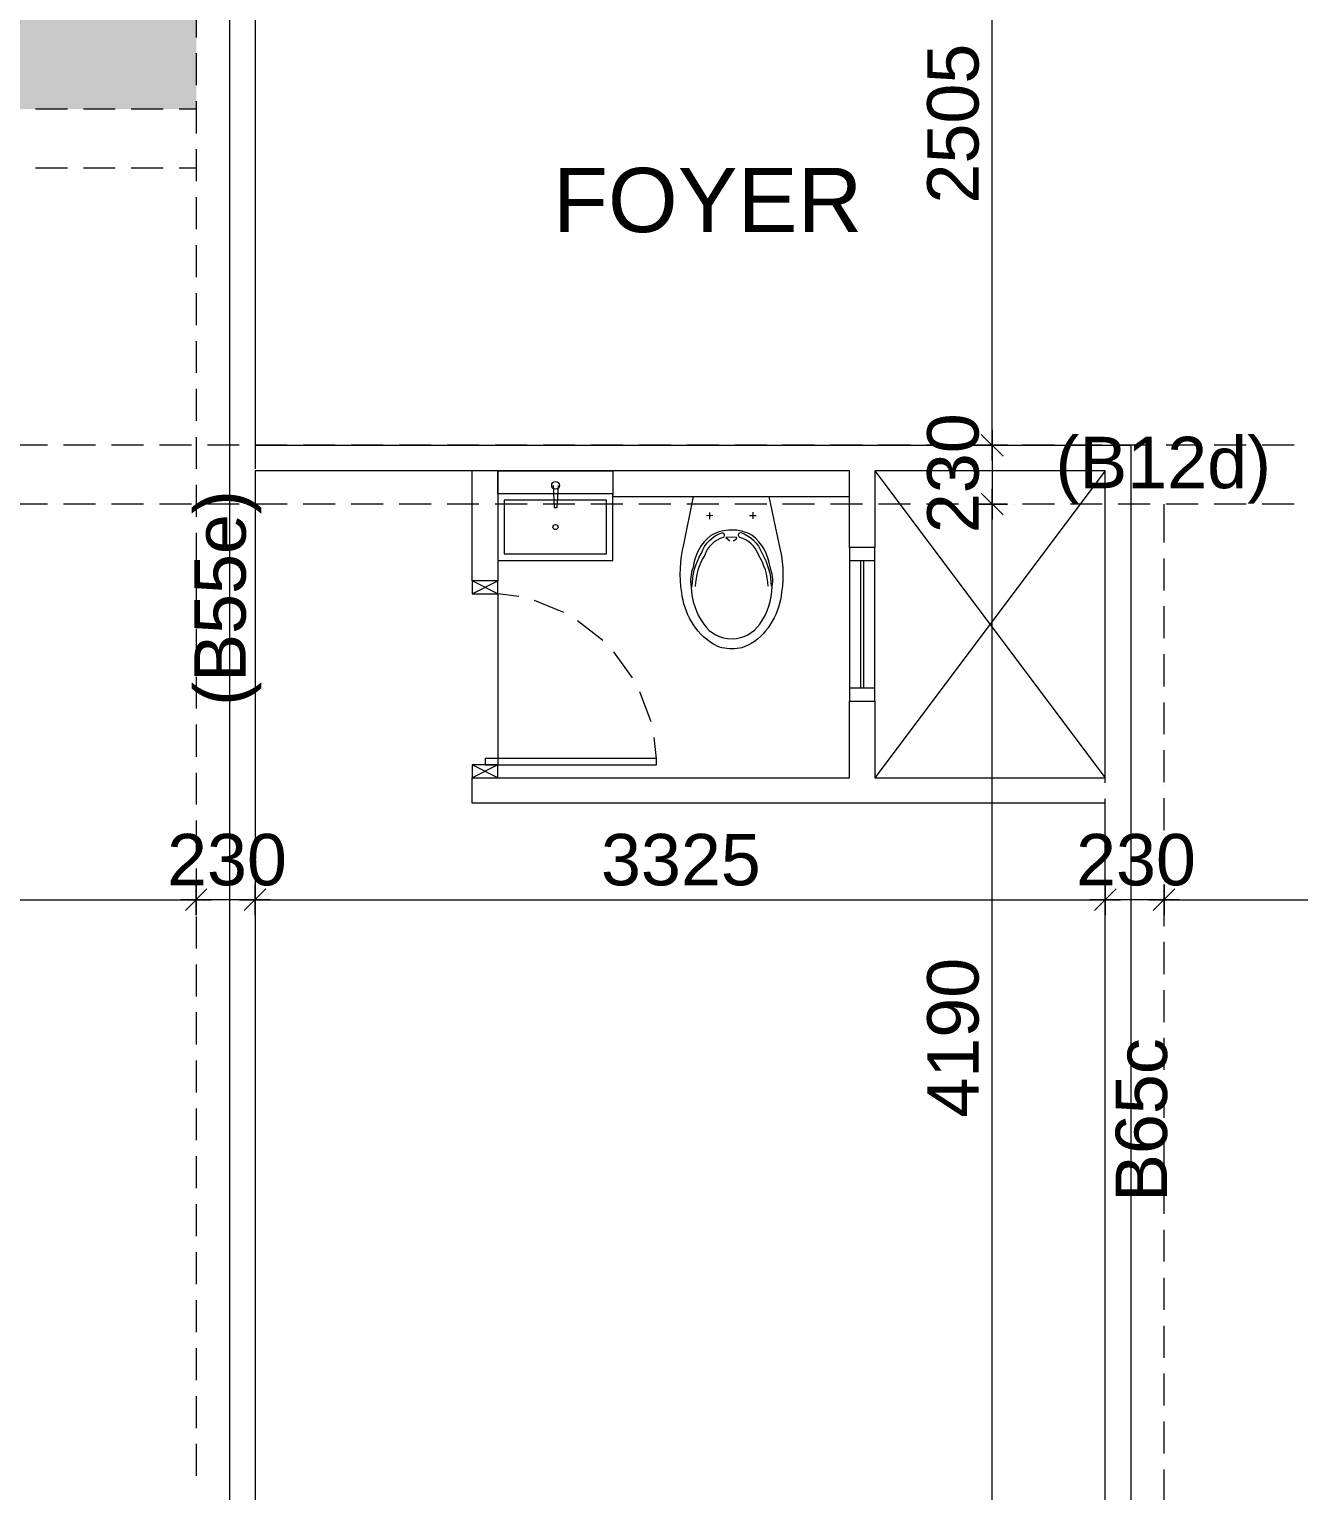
# Model space of a CAD drawing. Header units: millimetres. Extents: x -1303 to 98744, y -1303 to 90097.
# Drawn here: x 21751 to 26716, y 25519 to 31234 of the extents above; entities that cross this region are included whole.
import ezdxf

# ---------------------------------------------------------------- set-up
doc = ezdxf.new("R2010")
doc.units = ezdxf.units.MM
doc.layers.add('PDF_Geometry', color=7, linetype='Continuous')
doc.layers.add('PDF_Text', color=7, linetype='Continuous')
doc.layers.add('PDF_Solid Fills', color=192, linetype='Continuous', true_color=0xc2c0c0c0)
doc.styles.add('PDF ArialMT', font='arial.ttf')

msp = doc.modelspace()

# ---------------------------------------------------------------- hatches: boundary and pattern name
at = {"layer": 'PDF_Solid Fills', "true_color": 0x0000b2}
h = msp.add_hatch(color=33, dxfattribs=at)
h.paths.add_polyline_path([(22404.2843, 31942.72087), (22404.2843, 32112.74047), (19209.26177, 32112.74047), (19209.26177, 30922.67974), (22404.2843, 30922.67974), (22404.2843, 31642.7072), (21409.2932, 31642.7072), (21409.2932, 31942.72087)], flags=0)
h.paths.add_polyline_path([(11529.29261, 29607.70354), (11529.29261, 32397.68983), (12814.30857, 32397.68983), (12814.30857, 29607.70354)], flags=0)
h.paths.add_polyline_path([(12814.30857, 32627.71257), (12814.30857, 34142.75024), (8234.23832, 34142.75024), (8234.23832, 32627.71257)], flags=0)
h.paths.add_polyline_path([(12814.30857, 22167.74491), (12814.30857, 24957.72913), (11529.29261, 24957.72913), (11529.29261, 22167.74491)], flags=0)
h.paths.add_polyline_path([(8234.23832, 21937.72009), (8234.23832, 20422.68242), (12814.30857, 20422.68242), (12814.30857, 21937.72009)], flags=0)
h.paths.add_polyline_path([(21869.25605, 23642.75499), (21869.25605, 22452.69219), (19209.26177, 22452.69219), (19209.26177, 23642.75499)], flags=0)
h.paths.add_polyline_path([(23229.25373, 22452.69219), (23229.25373, 23642.75499), (25959.23687, 23642.75499), (25959.23687, 22452.69219)], flags=0)
h.paths.add_polyline_path([(32354.27376, 21952.6997), (32354.27376, 20422.68242), (36934.25928, 20422.68242), (36934.25928, 21952.6997)], flags=0)
h.paths.add_polyline_path([(33639.29074, 24957.72913), (33639.29074, 22182.72451), (32354.27376, 22182.72451), (32354.27376, 24957.72913)], flags=0)
h.paths.add_polyline_path([(26964.2984, 30922.67974), (26964.2984, 32112.74047), (30159.32092, 32112.74047), (30159.32092, 30922.67974)], flags=0)
h.paths.add_polyline_path([(28349.2614, 32342.68057), (28349.2614, 33242.7154), (27564.23691, 33242.7154), (27564.23691, 32342.68057)], flags=0)
h.paths.add_polyline_path([(40634.2682, 32627.71257), (40634.2682, 34142.75024), (36554.27309, 34142.75024), (36554.27309, 32627.71257)], flags=0)
h.paths.add_polyline_path([(36554.27309, 29607.70354), (36554.27309, 32397.68983), (37839.28802, 32397.68983), (37839.28802, 29607.70354)], flags=0)
h.paths.add_polyline_path([(41994.26382, 34142.75024), (41994.26382, 32627.71257), (46074.25892, 32627.71257), (46074.25892, 34142.75024)], flags=0)
h.paths.add_polyline_path([(46074.25892, 32397.68983), (46074.25892, 29607.70354), (44789.244, 29607.70354), (44789.244, 32397.68983)], flags=0)
h.paths.add_polyline_path([(45694.27273, 20422.68242), (45694.27273, 21952.6997), (50274.26033, 21952.6997), (50274.26033, 20422.68242)], flags=0)
h.paths.add_polyline_path([(48989.24127, 22182.72451), (48989.24127, 24957.72913), (50274.26033, 24957.72913), (50274.26033, 22182.72451)], flags=0)
h.paths.add_polyline_path([(52469.2958, 32112.74047), (52469.2958, 30922.67974), (55664.23361, 30922.67974), (55664.23361, 32112.74047)], flags=0)
h.paths.add_polyline_path([(55064.29717, 32342.68057), (55064.29717, 33242.7154), (54439.30655, 33242.7154), (54439.30655, 32342.68057)], flags=0)
h.paths.add_polyline_path([(63419.27024, 30922.67974), (63419.27024, 32112.74047), (60524.25933, 32112.74047), (60524.25933, 31222.69135), (60224.24978, 31222.69135), (60224.24978, 30922.67974)], flags=0)
h.paths.add_polyline_path([(60819.28118, 23642.75499), (60819.28118, 22452.69219), (63419.27024, 22452.69219), (63419.27024, 23642.75499)], flags=0)
h.paths.add_polyline_path([(56669.29721, 23642.75499), (56669.29721, 22452.69219), (59359.2507, 22452.69219), (59359.2507, 23642.75499)], flags=0)
h.paths.add_polyline_path([(71099.24354, 29607.70354), (71099.24354, 32397.68983), (69814.31126, 32397.68983), (69814.31126, 29607.70354)], flags=0)
h.paths.add_polyline_path([(71099.24354, 22167.74491), (71099.24354, 24957.72913), (69814.31126, 24957.72913), (69814.31126, 22167.74491)], flags=0)
h.paths.add_polyline_path([(69814.31126, 21937.72009), (69814.31126, 20422.68242), (74394.29472, 20422.68242), (74394.29472, 21937.72009)], flags=0)
h.paths.add_polyline_path([(69814.31126, 34142.75024), (69814.31126, 32627.71257), (74394.29472, 32627.71257), (74394.29472, 34142.75024)], flags=0)

# ---------------------------------------------------------------- linework, layer by layer
at = {"layer": 'PDF_Geometry', "color": 9, "lineweight": 0, "true_color": 0xc0c0c0}
for points in [[(22633.96819, 37062.47235), (22633.96819, 29607.44939), (26058.93082, 29607.44939), (26058.93082, 25187.24567), (32353.68076, 25187.24567), (32353.68076, 18282.31322), (32253.81946, 18282.31322), (32253.81946, 25087.3823), (30806.65286, 25087.3823), (30806.65286, 24456.89158), (30705.94236, 24456.89158), (30806.65286, 24406.95886)], [(20734.03308, 32527.1715), (20734.03308, 31942.38202), (21308.66949, 31942.38202), (21308.66949, 31542.08348), (22534.10689, 31542.08348), (22534.10689, 23742.61629), (21999.24599, 23742.61629), (22534.10689, 23742.61629)], [(25959.06745, 18282.31322), (25959.06745, 28207.6762), (23483.65088, 28207.6762), (23483.65088, 28307.53958), (24958.74568, 28307.53958), (24958.74568, 28607.12763), (25058.60698, 28607.12763), (25058.60698, 28307.53958), (25959.06745, 28307.53958), (25959.06745, 29507.58809), (25058.60698, 29507.58809), (25058.60698, 29207.15292), (24958.74568, 29207.15292), (24958.74568, 29507.58809), (22633.96819, 29507.58809), (22633.96819, 23742.61629)], [(23583.51426, 29507.58809), (23583.51426, 29077.66918), (23483.65088, 29077.66918), (23483.65088, 29507.58809)], [(23583.51426, 29417.03273), (23583.51426, 29507.58809), (24033.74345, 29507.58809), (24033.74345, 29417.03273)], [(25959.06745, 29507.58809), (25058.60698, 28307.53958)], [(25058.60698, 29507.58809), (25959.06745, 28307.53958)], [(23800.16485, 29450.03953), (23804.39634, 29364.56278), (23816.24573, 29364.56278), (23820.47721, 29450.03953)], [(24424.73191, 29332.40311), (24399.34302, 29331.55806)], [(24412.03747, 29345.09755), (24412.03747, 29318.86361)], [(24567.75515, 29332.40311), (24593.99116, 29332.40311)], [(24580.44959, 29345.94468), (24581.29672, 29319.70866)], [(24496.66709, 29275.70167), (24496.66709, 29275.70167)], [(24496.66709, 29275.70167), (24496.66709, 29275.70167)], [(24503.43788, 29234.23398), (24516.97737, 29241.00477), (24518.67163, 29246.0813), (24496.66709, 29248.62061), (24474.66256, 29246.0813), (24490.74343, 29234.23398)], [(24496.66709, 29248.62061), (24496.66709, 29248.62061)], [(25002.75267, 28657.06035), (25002.75267, 29157.2202)], [(25014.59999, 28657.06035), (25014.59999, 29157.2202)], [(23483.65088, 29026.8914), (23583.51426, 29077.66918)], [(23583.51426, 29026.8914), (23483.65088, 29077.66918)], [(23665.60458, 29015.88913), (23583.51426, 29026.8914), (23583.51426, 28357.47023), (23483.65088, 28307.53958)], [(23841.63462, 28953.26404), (23726.53749, 28999.81033)], [(23993.96794, 28844.09058), (23895.79675, 28921.10437)], [(24498.35927, 28850.01424), (24498.35927, 28850.01424)], [(24499.2064, 28811.08585), (24499.2064, 28811.08585)], [(24499.2064, 28811.08585), (24499.2064, 28811.08585)], [(24500.05145, 28850.01424), (24500.05145, 28850.01424)], [(24110.75517, 28698.52804), (24037.12781, 28799.23646)], [(24182.69035, 28525.88443), (24139.53049, 28642.67165)], [(24203.84776, 28382.01406), (24195.38479, 28464.94944)], [(23583.51426, 28307.53958), (23483.65088, 28357.47023)]]:
    msp.add_lwpolyline(points, dxfattribs=at)
at = {"layer": 'PDF_Geometry', "color": 122, "lineweight": 0, "true_color": 0x00b88a}
for points in [[(25516.45409, 29647.22698), (25516.45409, 29626.91462), (25516.45409, 32092.17605), (25516.45409, 32072.71082)], [(25516.45409, 29607.44939), (25516.45409, 29377.25722)], [(25516.45409, 25227.02118), (25516.45409, 25207.55595), (25516.45409, 29356.94694), (25516.45409, 29337.48171)], [(19248.78314, 27830.22724), (19228.47286, 27830.22724), (22383.46574, 27830.22724), (22364.00051, 27830.22724)], [(22633.96819, 27830.22724), (22403.77602, 27830.22724)], [(22673.74577, 27830.22724), (22653.43342, 27830.22724), (25938.7551, 27830.22724), (25918.44481, 27830.22724)], [(26189.25962, 27830.22724), (25959.06745, 27830.22724)], [(26229.03513, 27830.22724), (26208.72485, 27830.22724), (28328.69698, 27830.22724), (28309.23176, 27830.22724)]]:
    msp.add_lwpolyline(points, dxfattribs=at)
at = {"layer": 'PDF_Geometry', "color": 157, "lineweight": 0, "true_color": 0x3f5f7f}
for points in [[(22403.77602, 31327.12506), (22403.77602, 31201.8728)], [(22633.96819, 31327.12506), (22633.96819, 31201.8728)], [(22403.77602, 31140.09275), (22403.77602, 31014.84049)], [(22633.96819, 31140.09275), (22633.96819, 31014.84049)], [(21774.97748, 30922.59503), (21900.22975, 30922.59503)], [(21962.85691, 30922.59503), (22087.26205, 30922.59503)], [(22149.88714, 30922.59503), (22275.1394, 30922.59503)], [(22337.7645, 30922.59503), (22403.77602, 30922.59503)], [(22403.77602, 30952.2154), (22403.77602, 30826.96314)], [(22633.96819, 30952.2154), (22633.96819, 30826.96314)], [(22403.77602, 30765.18309), (22403.77602, 30639.93083)], [(22633.96819, 30765.18309), (22633.96819, 30639.93083)], [(21774.97748, 30692.40286), (21900.22975, 30692.40286)], [(21962.85691, 30692.40286), (22087.26205, 30692.40286)], [(22149.88714, 30692.40286), (22275.1394, 30692.40286)], [(22337.7645, 30692.40286), (22403.77602, 30692.40286)], [(22403.77602, 30577.30574), (22403.77602, 30452.05348)], [(22633.96819, 30577.30574), (22633.96819, 30452.05348)], [(22403.77602, 30389.42838), (22403.77602, 30265.02325)], [(22633.96819, 30389.42838), (22633.96819, 30265.02325)], [(22403.77602, 30202.39608), (22403.77602, 30077.14382)], [(22633.96819, 30202.39608), (22633.96819, 30077.14382)], [(22403.77602, 30014.51872), (22403.77602, 29890.11359)], [(22633.96819, 30014.51872), (22633.96819, 29890.11359)], [(22403.77602, 29827.48642), (22403.77602, 29702.23623)], [(22633.96819, 29827.48642), (22633.96819, 29702.23623)], [(21822.3709, 29607.44939), (21697.96577, 29607.44939)], [(22010.24826, 29607.44939), (21884.996, 29607.44939)], [(22197.28056, 29607.44939), (22072.87543, 29607.44939)], [(22385.15792, 29607.44939), (22259.90566, 29607.44939)], [(22403.77602, 29639.60907), (22403.77602, 29515.20393)], [(22572.19022, 29607.44939), (22447.78301, 29607.44939)], [(22633.96819, 29639.60907), (22633.96819, 29515.20393)], [(22760.06758, 29607.44939), (22634.81532, 29607.44939)], [(22947.94493, 29607.44939), (22822.69267, 29607.44939)], [(23134.97724, 29607.44939), (23009.72498, 29607.44939)], [(23322.85459, 29607.44939), (23197.60233, 29607.44939)], [(23509.88482, 29607.44939), (23385.47969, 29607.44939)], [(23697.76425, 29607.44939), (23572.51199, 29607.44939)], [(23884.79448, 29607.44939), (23760.38935, 29607.44939)], [(24072.67184, 29607.44939), (23947.42165, 29607.44939)], [(24259.70414, 29607.44939), (24135.299, 29607.44939)], [(24447.5815, 29607.44939), (24322.32923, 29607.44939)], [(24635.45885, 29607.44939), (24510.20866, 29607.44939)], [(24822.49115, 29607.44939), (24697.23889, 29607.44939)], [(25010.36851, 29607.44939), (24885.11625, 29607.44939)], [(25197.40081, 29607.44939), (25072.99568, 29607.44939)], [(25385.27817, 29607.44939), (25260.02591, 29607.44939)], [(25572.31047, 29607.44939), (25447.90326, 29607.44939)], [(25760.18783, 29607.44939), (25634.93557, 29607.44939)], [(25947.21806, 29607.44939), (25822.81292, 29607.44939)], [(26135.09749, 29607.44939), (26009.84523, 29607.44939)], [(26322.97484, 29607.44939), (26197.72258, 29607.44939)], [(26510.00507, 29607.44939), (26384.75488, 29607.44939)], [(26697.8845, 29607.44939), (26572.63224, 29607.44939)], [(22403.77602, 29452.57884), (22403.77602, 29327.32657)], [(22633.96819, 29452.57884), (22633.96819, 29327.32657)], [(21822.3709, 29377.25722), (21697.96577, 29377.25722)], [(22010.24826, 29377.25722), (21884.996, 29377.25722)], [(22197.28056, 29377.25722), (22072.87543, 29377.25722)], [(22385.15792, 29377.25722), (22259.90566, 29377.25722)], [(22572.19022, 29377.25722), (22447.78301, 29377.25722)], [(22760.06758, 29377.25722), (22634.81532, 29377.25722)], [(22947.94493, 29377.25722), (22822.69267, 29377.25722)], [(23134.97724, 29377.25722), (23009.72498, 29377.25722)], [(23322.85459, 29377.25722), (23197.60233, 29377.25722)], [(23509.88482, 29377.25722), (23385.47969, 29377.25722)], [(23697.76425, 29377.25722), (23572.51199, 29377.25722)], [(23884.79448, 29377.25722), (23760.38935, 29377.25722)], [(24072.67184, 29377.25722), (23947.42165, 29377.25722)], [(24259.70414, 29377.25722), (24135.299, 29377.25722)], [(24447.5815, 29377.25722), (24322.32923, 29377.25722)], [(24635.45885, 29377.25722), (24510.20866, 29377.25722)], [(24822.49115, 29377.25722), (24697.23889, 29377.25722)], [(25010.36851, 29377.25722), (24885.11625, 29377.25722)], [(25197.40081, 29377.25722), (25072.99568, 29377.25722)], [(25385.27817, 29377.25722), (25260.02591, 29377.25722)], [(25572.31047, 29377.25722), (25447.90326, 29377.25722)], [(25760.18783, 29377.25722), (25634.93557, 29377.25722)], [(25947.21806, 29377.25722), (25822.81292, 29377.25722)], [(25959.06745, 29224.9239), (25959.06745, 29377.25722)], [(26135.09749, 29377.25722), (26009.84523, 29377.25722)], [(26189.25962, 29227.4632), (26189.25962, 29377.25722)], [(26322.97484, 29377.25722), (26197.72258, 29377.25722)], [(26510.00507, 29377.25722), (26384.75488, 29377.25722)], [(26697.8845, 29377.25722), (26572.63224, 29377.25722)], [(22403.77602, 29264.69941), (22403.77602, 29139.44922)], [(22633.96819, 29264.69941), (22633.96819, 29139.44922)], [(25959.06745, 29037.04654), (25959.06745, 29162.2988)], [(26189.25962, 29039.58584), (26189.25962, 29164.83811)], [(22403.77602, 29077.66918), (22403.77602, 28952.41691)], [(22633.96819, 29077.66918), (22633.96819, 28952.41691)], [(25959.06745, 28850.01424), (25959.06745, 28974.42145)], [(26189.25962, 28852.55354), (26189.25962, 28977.8058)], [(22403.77602, 28889.79182), (22403.77602, 28764.53956)], [(22633.96819, 28889.79182), (22633.96819, 28764.53956)], [(25959.06745, 28662.13688), (25959.06745, 28787.38914)], [(26189.25962, 28664.67619), (26189.25962, 28789.92845)], [(22403.77602, 28701.91239), (22403.77602, 28577.50726)], [(22633.96819, 28701.91239), (22633.96819, 28577.50726)], [(25959.06745, 28475.10665), (25959.06745, 28599.51179)], [(26189.25962, 28477.64388), (26189.25962, 28602.05109)], [(22403.77602, 28514.88216), (22403.77602, 28389.6299)], [(22633.96819, 28514.88216), (22633.96819, 28389.6299)], [(25959.06745, 28287.22722), (25959.06745, 28412.47948)], [(26189.25962, 28289.76653), (26189.25962, 28415.01879)], [(22403.77602, 28327.00481), (22403.77602, 28202.5976)], [(22633.96819, 28327.00481), (22633.96819, 28202.5976)], [(25959.06745, 28100.19699), (25959.06745, 28224.60213)], [(26189.25962, 28102.7363), (26189.25962, 28227.14143)], [(22403.77602, 28139.9725), (22403.77602, 28014.72024)], [(22633.96819, 28139.9725), (22633.96819, 28014.72024)], [(25959.06745, 27912.31964), (25959.06745, 28037.56983)], [(26189.25962, 27914.85687), (26189.25962, 28040.10913)], [(22403.77602, 27952.09515), (22403.77602, 27827.69001)], [(22633.96819, 27952.09515), (22633.96819, 27827.69001)], [(25959.06745, 27724.44021), (25959.06745, 27849.69247)], [(26189.25962, 27726.97951), (26189.25962, 27852.23177)], [(22403.77602, 27765.06284), (22403.77602, 27639.81058)], [(22633.96819, 27765.06284), (22633.96819, 27639.81058)], [(25959.06745, 27537.40998), (25959.06745, 27662.66224)], [(26189.25962, 27539.94928), (26189.25962, 27665.19947)], [(22403.77602, 27577.18549), (22403.77602, 27451.93323)], [(22633.96819, 27577.18549), (22633.96819, 27451.93323)], [(25959.06745, 27349.53262), (25959.06745, 27474.78281)], [(26189.25962, 27352.06985), (26189.25962, 27477.32211)], [(22403.77602, 27390.15319), (22403.77602, 27264.903)], [(22633.96819, 27390.15319), (22633.96819, 27264.903)], [(25959.06745, 27162.50032), (25959.06745, 27286.90546)], [(26189.25962, 27165.03962), (26189.25962, 27290.29188)], [(22403.77602, 27202.27583), (22403.77602, 27077.02357)], [(22633.96819, 27202.27583), (22633.96819, 27077.02357)], [(25959.06745, 26974.62296), (25959.06745, 27099.87523)], [(26189.25962, 26977.16227), (26189.25962, 27102.41246)], [(22403.77602, 27014.39847), (22403.77602, 26889.99334)], [(22633.96819, 27014.39847), (22633.96819, 26889.99334)], [(25959.06745, 26787.59066), (25959.06745, 26911.9958)], [(26189.25962, 26790.12996), (26189.25962, 26914.5351)], [(22403.77602, 26827.36617), (22403.77602, 26702.11598)], [(22633.96819, 26827.36617), (22633.96819, 26702.11598)], [(25959.06745, 26599.71331), (25959.06745, 26724.96557)], [(26189.25962, 26602.25261), (26189.25962, 26727.50487)], [(22403.77602, 26639.48882), (22403.77602, 26515.08368)], [(22633.96819, 26639.48882), (22633.96819, 26515.08368)], [(25959.06745, 26412.681), (25959.06745, 26537.08821)], [(26189.25962, 26415.22031), (26189.25962, 26539.62544)], [(22403.77602, 26452.45859), (22403.77602, 26327.20632)], [(22633.96819, 26452.45859), (22633.96819, 26327.20632)], [(25959.06745, 26224.80365), (25959.06745, 26350.05591)], [(26189.25962, 26227.34295), (26189.25962, 26352.59521)], [(22403.77602, 26264.57916), (22403.77602, 26140.17402)], [(22633.96819, 26264.57916), (22633.96819, 26140.17402)], [(25959.06745, 26036.92629), (25959.06745, 26162.17855)], [(26189.25962, 26039.46559), (26189.25962, 26164.71786)], [(22403.77602, 26077.54893), (22403.77602, 25952.29666)], [(22633.96819, 26077.54893), (22633.96819, 25952.29666)], [(25959.06745, 25849.89399), (25959.06745, 25975.14625)], [(26189.25962, 25852.43329), (26189.25962, 25977.68555)], [(22403.77602, 25889.67157), (22403.77602, 25764.41931)], [(22633.96819, 25889.67157), (22633.96819, 25764.41931)], [(25959.06745, 25662.01663), (25959.06745, 25787.26889)], [(26189.25962, 25664.55594), (26189.25962, 25789.8082)], [(22403.77602, 25702.63927), (22403.77602, 25577.38701)], [(22633.96819, 25702.63927), (22633.96819, 25577.38701)], [(26189.25962, 25477.52363), (26189.25962, 25602.77589)], [(25959.06745, 25474.9864), (25959.06745, 25599.39154)]]:
    msp.add_lwpolyline(points, dxfattribs=at)
at = {"layer": 'PDF_Geometry', "color": 122, "lineweight": 0, "true_color": 0x00b88a}
for points in [[(25516.45409, 29547.3636), (25516.45409, 29667.53726)], [(25457.21335, 29607.44939), (25576.54195, 29607.44939)], [(25559.61603, 29565.13458), (25474.13928, 29649.76421)], [(25516.45409, 29437.34509), (25516.45409, 29317.17143)], [(25576.54195, 29377.25722), (25457.21335, 29377.25722)], [(25474.13928, 29419.57204), (25559.61603, 29334.94241)], [(22403.77602, 27770.14145), (22403.77602, 27890.31511)], [(22633.96819, 27890.31511), (22633.96819, 27770.14145)], [(25959.06745, 27770.14145), (25959.06745, 27890.31511)], [(26189.25962, 27890.31511), (26189.25962, 27770.14145)], [(22463.86389, 27830.22724), (22343.69023, 27830.22724)], [(22446.09083, 27872.54205), (22361.46121, 27787.91243)], [(22573.8824, 27830.22724), (22694.05605, 27830.22724)], [(22591.65338, 27787.91243), (22676.283, 27872.54205)], [(26019.15324, 27830.22724), (25898.97959, 27830.22724)], [(26001.38226, 27872.54205), (25916.75264, 27787.91243)], [(26129.17175, 27830.22724), (26248.50036, 27830.22724)], [(26146.09768, 27787.91243), (26231.57443, 27872.54205)]]:
    msp.add_lwpolyline(points, close=True, dxfattribs=at)
at = {"layer": 'PDF_Geometry', "lineweight": 0}
for points in [[(25516.45409, 29607.44939), (25516.45409, 29607.44939)], [(25516.45409, 29607.44939), (25516.45409, 29607.44939)], [(25602.77589, 29607.44939), (25602.77589, 29607.44939)], [(25602.77589, 29607.44939), (25602.77589, 29607.44939)], [(25689.0977, 29607.44939), (25689.0977, 29607.44939)], [(25689.0977, 29607.44939), (25689.0977, 29607.44939)], [(25516.45409, 29377.25722), (25516.45409, 29377.25722)], [(25516.45409, 29377.25722), (25516.45409, 29377.25722)], [(25602.77589, 29377.25722), (25602.77589, 29377.25722)], [(25602.77589, 29377.25722), (25602.77589, 29377.25722)], [(25689.0977, 29377.25722), (25689.0977, 29377.25722)], [(25689.0977, 29377.25722), (25689.0977, 29377.25722)], [(22403.77602, 28407.40295), (22403.77602, 28407.40295)], [(22403.77602, 28407.40295), (22403.77602, 28407.40295)], [(22633.96819, 28407.40295), (22633.96819, 28407.40295)], [(22633.96819, 28407.40295), (22633.96819, 28407.40295)], [(25959.06745, 28407.40295), (25959.06745, 28407.40295)], [(25959.06745, 28407.40295), (25959.06745, 28407.40295)], [(26189.25962, 28407.40295), (26189.25962, 28407.40295)], [(26189.25962, 28407.40295), (26189.25962, 28407.40295)], [(22403.77602, 28338.005), (22403.77602, 28338.005)], [(22403.77602, 28338.005), (22403.77602, 28338.005)], [(22633.96819, 28338.005), (22633.96819, 28338.005)], [(22633.96819, 28338.005), (22633.96819, 28338.005)], [(25959.06745, 28338.005), (25959.06745, 28338.005)], [(25959.06745, 28338.005), (25959.06745, 28338.005)], [(26189.25962, 28338.005), (26189.25962, 28338.005)], [(26189.25962, 28338.005), (26189.25962, 28338.005)], [(22403.77602, 28275.3799), (22403.77602, 28275.3799)], [(22403.77602, 28275.3799), (22403.77602, 28275.3799)], [(22633.96819, 28275.3799), (22633.96819, 28275.3799)], [(22633.96819, 28275.3799), (22633.96819, 28275.3799)], [(25959.06745, 28275.3799), (25959.06745, 28275.3799)], [(25959.06745, 28275.3799), (25959.06745, 28275.3799)], [(26189.25962, 28275.3799), (26189.25962, 28275.3799)], [(26189.25962, 28275.3799), (26189.25962, 28275.3799)], [(22403.77602, 28212.75481), (22403.77602, 28212.75481)], [(22403.77602, 28212.75481), (22403.77602, 28212.75481)], [(22633.96819, 28212.75481), (22633.96819, 28212.75481)], [(22633.96819, 28212.75481), (22633.96819, 28212.75481)], [(25959.06745, 28212.75481), (25959.06745, 28212.75481)], [(25959.06745, 28212.75481), (25959.06745, 28212.75481)], [(26189.25962, 28212.75481), (26189.25962, 28212.75481)], [(26189.25962, 28212.75481), (26189.25962, 28212.75481)], [(22403.77602, 28150.12764), (22403.77602, 28150.12764)], [(22403.77602, 28150.12764), (22403.77602, 28150.12764)], [(22633.96819, 28150.12764), (22633.96819, 28150.12764)], [(22633.96819, 28150.12764), (22633.96819, 28150.12764)], [(25959.06745, 28150.12764), (25959.06745, 28150.12764)], [(25959.06745, 28150.12764), (25959.06745, 28150.12764)], [(26189.25962, 28150.12764), (26189.25962, 28150.12764)], [(26189.25962, 28150.12764), (26189.25962, 28150.12764)], [(22403.77602, 28087.50255), (22403.77602, 28087.50255)], [(22403.77602, 28087.50255), (22403.77602, 28087.50255)], [(22633.96819, 28087.50255), (22633.96819, 28087.50255)], [(22633.96819, 28087.50255), (22633.96819, 28087.50255)], [(25959.06745, 28087.50255), (25959.06745, 28087.50255)], [(25959.06745, 28087.50255), (25959.06745, 28087.50255)], [(26189.25962, 28087.50255), (26189.25962, 28087.50255)], [(26189.25962, 28087.50255), (26189.25962, 28087.50255)], [(22403.77602, 28024.87538), (22403.77602, 28024.87538)], [(22403.77602, 28024.87538), (22403.77602, 28024.87538)], [(22633.96819, 28024.87538), (22633.96819, 28024.87538)], [(22633.96819, 28024.87538), (22633.96819, 28024.87538)], [(25959.06745, 28024.87538), (25959.06745, 28024.87538)], [(25959.06745, 28024.87538), (25959.06745, 28024.87538)], [(26189.25962, 28024.87538), (26189.25962, 28024.87538)], [(26189.25962, 28024.87538), (26189.25962, 28024.87538)], [(22403.77602, 27962.25029), (22403.77602, 27962.25029)], [(22403.77602, 27962.25029), (22403.77602, 27962.25029)], [(22633.96819, 27962.25029), (22633.96819, 27962.25029)], [(22633.96819, 27962.25029), (22633.96819, 27962.25029)], [(25959.06745, 27962.25029), (25959.06745, 27962.25029)], [(25959.06745, 27962.25029), (25959.06745, 27962.25029)], [(26189.25962, 27962.25029), (26189.25962, 27962.25029)], [(26189.25962, 27962.25029), (26189.25962, 27962.25029)], [(22403.77602, 27900.47025), (22403.77602, 27900.47025)], [(22403.77602, 27900.47025), (22403.77602, 27900.47025)], [(22633.96819, 27900.47025), (22633.96819, 27900.47025)], [(22633.96819, 27900.47025), (22633.96819, 27900.47025)], [(25959.06745, 27900.47025), (25959.06745, 27900.47025)], [(25959.06745, 27900.47025), (25959.06745, 27900.47025)], [(26189.25962, 27900.47025), (26189.25962, 27900.47025)], [(26189.25962, 27900.47025), (26189.25962, 27900.47025)], [(22403.77602, 27830.22724), (22403.77602, 27830.22724)], [(22403.77602, 27830.22724), (22403.77602, 27830.22724)], [(22633.96819, 27830.22724), (22633.96819, 27830.22724)], [(22633.96819, 27830.22724), (22633.96819, 27830.22724)], [(25959.06745, 27830.22724), (25959.06745, 27830.22724)], [(25959.06745, 27830.22724), (25959.06745, 27830.22724)], [(26189.25962, 27830.22724), (26189.25962, 27830.22724)], [(26189.25962, 27830.22724), (26189.25962, 27830.22724)]]:
    msp.add_lwpolyline(points, dxfattribs=at)
at = {"layer": 'PDF_Geometry', "color": 9, "lineweight": 0, "true_color": 0xc0c0c0}
for points in [[(24033.74345, 29406.87759), (24958.74529, 29406.87759), (24958.74529, 29507.58685), (24033.74345, 29507.58685)], [(23583.51426, 29157.2202), (24033.74388, 29157.2202), (24033.74388, 29417.03316), (23583.51426, 29417.03316)], [(23608.90314, 29182.60908), (24009.20127, 29182.60908), (24009.20127, 29392.49055), (23608.90314, 29392.49055)], [(25058.60698, 28607.12763), (25058.60698, 29207.15292), (24958.74568, 29207.15292), (24958.74568, 28607.12763), (25058.60698, 28607.12763), (25058.60698, 28657.06035), (24958.74568, 28657.06035), (24958.74568, 28607.12763)], [(24958.74568, 29157.2202), (25058.60864, 29157.2202), (25058.60864, 29207.15168), (24958.74568, 29207.15168)], [(23483.65088, 29026.8914), (23583.51384, 29026.8914), (23583.51384, 29077.66918), (23483.65088, 29077.66918)], [(23483.65088, 28307.53958), (23583.51384, 28307.53958), (23583.51384, 28357.47106), (23483.65088, 28357.47106)], [(23533.58153, 28357.47023), (24203.84815, 28357.47023), (24203.84815, 28382.01282), (23533.58153, 28382.01282)]]:
    msp.add_lwpolyline(points, close=True, dxfattribs=at)
msp.add_lwpolyline([(24499.24772, 28811.5838, -0.1570303134), (24424.19471, 28831.41887, -0.1340931282), (24341.19321, 28917.751, -0.1102775941), (24303.03137, 29031.46586, -0.1008754462), (24311.32904, 29219.84736), (24349.41237, 29406.87759), (24643.92181, 29406.87759), (24682.85227, 29221.53954, -0.1005773322), (24693.51569, 29033.23862, -0.1101012304), (24656.36419, 28919.15805, -0.1341253631), (24574.10237, 28832.07383, -0.1571675911)], format="xyb", close=True, dxfattribs=at)
for points in [[(24500.55973, 28850.86136, 0.2396788826), (24608.37779, 28908.2405, 0.1476436611), (24656.95511, 29055.07166, 0.1426277217), (24648.06859, 29130.81683, 0.2033903456), (24577.31937, 29255.73024, 0.1265284757), (24497.17537, 29275.95581, 0.1272485586), (24417.21732, 29254.97402, 0.2035270517), (24347.59003, 29129.4387, 0.1420839213), (24339.34814, 29053.67907, 0.1475914146), (24389.254, 28907.24048, 0.2395753916), (24497.57827, 28850.83037)], [(24344.05484, 29054.54892, -0.1365042674), (24379.61333, 29185.0926, -0.236139534), (24461.03969, 29265.51146, -0.6669401847), (24465.0157, 29246.92843, 0.2506328472), (24392.57224, 29177.44784, 0.1339706584), (24355.67282, 29054.60058)], [(24640.62217, 29055.91878, 0.1340340036), (24602.64421, 29178.35074, 0.2505343217), (24529.58711, 29247.22595, -0.6679173707), (24533.31238, 29265.80067, -0.2361450938), (24615.48742, 29186.16493, -0.1365704342), (24652.21536, 29055.91878)]]:
    msp.add_lwpolyline(points, format="xyb", dxfattribs=at)
for centre, radius in [((23809.29554, 29450.7714), 15.05445), ((23809.26028, 29287.65274), 9.94071)]:
    msp.add_circle(centre, radius, dxfattribs=at)

# ---------------------------------------------------------------- texts
at = {"layer": 'PDF_Text', "char_height": 201.084641, "attachment_point": 4, "rotation": 90, "style": 'PDF ArialMT'}
for s, insert in [('2505', (25364.72557, 30552.6099)), ('230', (25364.72557, 29263.75579)), ('4190', (25364.72557, 26978.36416))]:
    msp.add_mtext(s, dxfattribs=dict(at, insert=insert))
at = {"layer": 'PDF_Text', "color": 9, "true_color": 0xc0c0c0, "insert": (23799.68229, 30564.55641), "char_height": 251.355414, "attachment_point": 4, "style": 'PDF ArialMT'}
msp.add_mtext('FOYER', dxfattribs=at)
at = {"layer": 'PDF_Text', "color": 6, "insert": (25764.38101, 29509.78113), "char_height": 201.084641, "attachment_point": 4, "style": 'PDF ArialMT'}
msp.add_mtext('(B12d)', dxfattribs=at)
at = {"layer": 'PDF_Text', "color": 6, "char_height": 201.084641, "attachment_point": 4, "rotation": 90, "style": 'PDF ArialMT'}
for s, insert in [('(B55e)', (22527.39682, 28588.56548)), ('B65c', (26101.68991, 26648.59703))]:
    msp.add_mtext(s, dxfattribs=dict(at, insert=insert))
at = {"layer": 'PDF_Text', "char_height": 201.084641, "attachment_point": 4, "style": 'PDF ArialMT'}
for s, insert in [('230', (22290.03783, 27985.73759)), ('3325', (23987.10505, 27985.73759)), ('230', (25845.18164, 27985.73759))]:
    msp.add_mtext(s, dxfattribs=dict(at, insert=insert))

doc.saveas('drawing.dxf')
